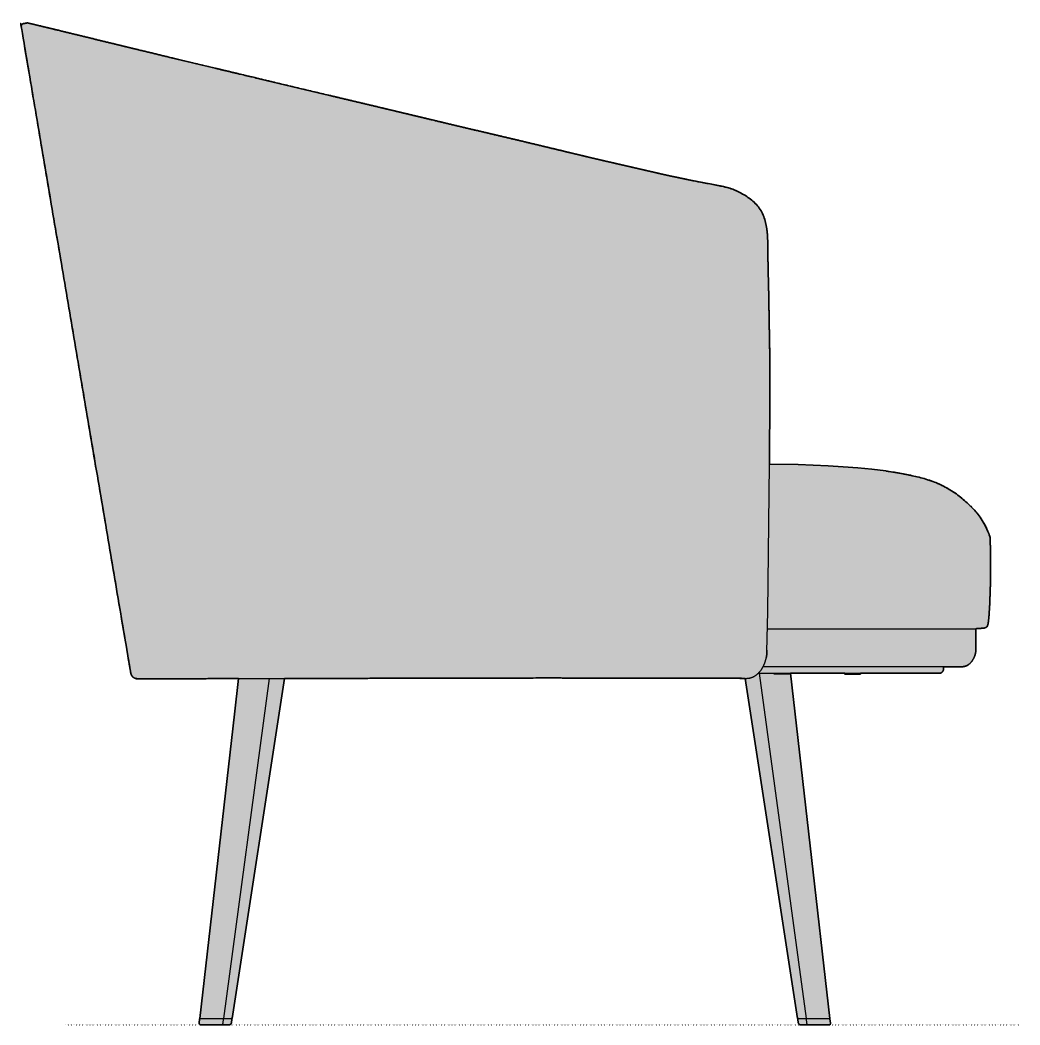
# Model space of a CAD drawing. Header units: millimetres. Extents: x 0 to 1796, y -963 to 724.
# Drawn here: x 1075 to 1796, y 0 to 724 of the extents above; entities that cross this region are included whole.
import ezdxf

# ---------------------------------------------------------------- set-up
doc = ezdxf.new("R2010")
doc.units = ezdxf.units.MM
doc.linetypes.add('Dots', pattern=[1, 0, -1])
doc.layers.add('Blocks', color=7, linetype='Continuous')
doc.layers.add('Blocks$Fill', color=7, linetype='Continuous', true_color=0xffffff)
for name, color, linetype, lineweight, true_color in [('Blocks$Inner', 7, 'Continuous', 25, 0x007f00), ('Blocks$Outline', 7, 'Continuous', 35, 0xff3f3f), ('Groud', 7, 'Dots', 25, 0x243775)]:
    doc.layers.add(name, color=color, linetype=linetype, lineweight=lineweight, true_color=true_color)

# ---------------------------------------------------------------- blocks, each defined once
blk = doc.blocks.new('Dorso Lounge Chair Side')
at = {"layer": 'Blocks$Fill', "extrusion": (0, 0, -1)}
blk.add_hatch(color=256, dxfattribs=at).paths.add_polyline_path([(-632.32, 257.96), (-645.67, 257.97), (-645.95, 257.99), (-646.23, 258.01), (-646.51, 258.04), (-646.79, 258.07), (-647.07, 258.12), (-647.35, 258.17), (-647.49, 258.2), (-647.63, 258.24), (-647.77, 258.27), (-647.91, 258.31), (-648.05, 258.35), (-648.19, 258.4), (-648.33, 258.45), (-648.46, 258.5), (-648.6, 258.55), (-648.74, 258.6), (-648.88, 258.66), (-649.01, 258.73), (-649.15, 258.79), (-649.29, 258.86), (-649.42, 258.93), (-649.56, 259), (-649.69, 259.08), (-649.82, 259.16), (-649.96, 259.24), (-650.09, 259.33), (-650.22, 259.42), (-650.35, 259.51), (-650.61, 259.7), (-650.86, 259.9), (-651.12, 260.11), (-651.36, 260.34), (-651.6, 260.57), (-651.84, 260.81), (-652.07, 261.07), (-652.3, 261.33), (-652.52, 261.6), (-652.74, 261.87), (-652.95, 262.16), (-653.15, 262.45), (-653.34, 262.75), (-653.53, 263.05), (-653.71, 263.35), (-653.89, 263.67), (-654.05, 263.98), (-654.21, 264.3), (-654.36, 264.62), (-654.5, 264.94), (-654.64, 265.26), (-654.76, 265.59), (-654.88, 265.91), (-654.99, 266.24), (-655.09, 266.56), (-655.18, 266.88), (-655.27, 267.2), (-655.34, 267.52), (-655.41, 267.84), (-655.47, 268.15), (-655.53, 268.46), (-655.57, 268.77), (-655.61, 269.07), (-655.65, 269.37), (-655.67, 269.67), (-655.71, 270.26), (-655.73, 270.83), (-655.74, 271.96), (-655.74, 285.39), (-658.8, 285.58), (-659.95, 285.68), (-661.1, 285.8), (-661.38, 285.84), (-661.67, 285.88), (-661.95, 285.93), (-662.24, 285.99), (-662.31, 286.01), (-662.38, 286.03), (-662.45, 286.05), (-662.51, 286.07), (-662.58, 286.09), (-662.65, 286.12), (-662.71, 286.15), (-662.78, 286.18), (-662.84, 286.21), (-662.91, 286.24), (-662.97, 286.27), (-663.03, 286.31), (-663.09, 286.35), (-663.15, 286.39), (-663.21, 286.43), (-663.27, 286.47), (-663.33, 286.52), (-663.39, 286.56), (-663.44, 286.61), (-663.49, 286.66), (-663.55, 286.71), (-663.59, 286.76), (-663.64, 286.82), (-663.69, 286.87), (-663.73, 286.93), (-663.77, 286.99), (-663.81, 287.05), (-663.85, 287.11), (-663.89, 287.17), (-663.92, 287.23), (-663.95, 287.29), (-663.98, 287.36), (-664.04, 287.49), (-664.1, 287.63), (-664.15, 287.76), (-664.2, 287.9), (-664.24, 288.04), (-664.28, 288.18), (-664.32, 288.32), (-664.36, 288.46), (-664.42, 288.74), (-664.48, 289.02), (-664.53, 289.3), (-664.58, 289.59), (-664.74, 290.73), (-664.86, 291.76), (-665.1, 294.39), (-665.59, 301.87), (-666.24, 319.89), (-666.3, 337.21), (-665.99, 348.63), (-665.84, 351.34), (-665.4, 352.74), (-664.92, 354.12), (-664.39, 355.49), (-663.82, 356.84), (-663.2, 358.16), (-662.54, 359.47), (-661.83, 360.76), (-661.08, 362.04), (-660.29, 363.29), (-659.47, 364.52), (-658.63, 365.72), (-657.76, 366.91), (-656.86, 368.07), (-655.93, 369.21), (-654.98, 370.33), (-654, 371.43), (-652.99, 372.5), (-651.96, 373.56), (-650.92, 374.59), (-649.86, 375.61), (-648.78, 376.61), (-647.68, 377.59), (-646.56, 378.54), (-645.42, 379.48), (-644.27, 380.4), (-643.1, 381.3), (-641.91, 382.17), (-640.71, 383.02), (-639.5, 383.84), (-638.26, 384.64), (-637.02, 385.42), (-635.75, 386.17), (-634.47, 386.9), (-633.18, 387.61), (-631.88, 388.28), (-630.56, 388.93), (-629.22, 389.55), (-627.88, 390.14), (-626.52, 390.71), (-625.15, 391.24), (-622.37, 392.25), (-619.57, 393.15), (-616.74, 393.96), (-613.89, 394.66), (-608.15, 395.93), (-602.37, 397.09), (-596.58, 398.12), (-590.75, 399), (-570.54, 401.27), (-559.99, 402.1), (-549.27, 402.74), (-527.79, 403.57), (-506.94, 403.95), (-506.47, 526.5), (-506.38, 530.55), (-506.29, 534.6), (-506.21, 538.65), (-506.12, 542.7), (-506.01, 546.75), (-505.94, 550.8), (-505.91, 554.85), (-505.8, 562.95), (-505.65, 567), (-505.53, 569.02), (-505.36, 571.04), (-505.25, 572.05), (-505.12, 573.05), (-504.98, 574.05), (-504.82, 575.05), (-504.63, 576.05), (-504.43, 577.04), (-504.19, 578.03), (-503.94, 579.01), (-503.66, 579.98), (-503.35, 580.95), (-503.01, 581.9), (-502.65, 582.85), (-502.45, 583.31), (-502.25, 583.78), (-502.04, 584.24), (-501.83, 584.7), (-501.6, 585.15), (-501.37, 585.6), (-501.12, 586.04), (-500.87, 586.48), (-500.61, 586.92), (-500.34, 587.35), (-500.07, 587.77), (-499.78, 588.19), (-499.49, 588.6), (-499.19, 589.01), (-498.88, 589.41), (-498.57, 589.81), (-498.24, 590.2), (-497.91, 590.58), (-497.57, 590.96), (-497.22, 591.33), (-496.87, 591.69), (-496.51, 592.04), (-496.14, 592.39), (-495.77, 592.73), (-495.01, 593.4), (-494.23, 594.05), (-493.43, 594.67), (-492.62, 595.28), (-490.96, 596.44), (-489.26, 597.55), (-488.4, 598.08), (-487.53, 598.6), (-486.65, 599.1), (-485.76, 599.59), (-484.86, 600.05), (-483.95, 600.5), (-483.03, 600.92), (-482.1, 601.32), (-481.16, 601.7), (-480.22, 602.05), (-479.26, 602.38), (-478.29, 602.69), (-477.32, 602.97), (-476.34, 603.24), (-475.36, 603.48), (-470.41, 604.55), (-466.43, 605.32), (-462.45, 606.05), (-454.49, 607.56), (-435.45, 611.52), (-43.01, 704.7), (-43, 704.7), (-43, 704.7), (-43, 704.7), (-43, 704.7), (-43, 704.7), (-43, 704.7), (-43, 704.7), (-43, 704.7), (-43, 704.7), (-35.67, 706.49), (6.02, 716.65), (26.81, 721.64), (26.9, 721.66), (26.99, 721.68), (27.08, 721.7), (27.17, 721.71), (27.22, 721.72), (27.26, 721.72), (27.31, 721.72), (27.35, 721.72), (27.4, 721.72), (27.45, 721.72), (27.49, 721.72), (27.54, 721.72), (27.63, 721.71), (27.72, 721.7), (27.81, 721.69), (27.9, 721.67), (28.26, 721.6), (28.63, 721.54), (28.99, 721.48), (29.35, 721.41), (29.71, 721.35), (30.08, 721.29), (30.17, 721.27), (30.26, 721.25), (30.35, 721.23), (30.44, 721.21), (30.48, 721.2), (30.53, 721.19), (30.57, 721.17), (30.61, 721.16), (30.66, 721.14), (30.7, 721.12), (30.74, 721.1), (30.78, 721.08), (30.82, 721.06), (30.86, 721.04), (30.9, 721.02), (30.94, 721), (30.98, 720.97), (31.02, 720.95), (31.06, 720.92), (31.1, 720.89), (31.13, 720.87), (31.17, 720.84), (31.21, 720.81), (31.24, 720.78), (31.27, 720.75), (31.31, 720.72), (31.34, 720.68), (31.37, 720.65), (31.4, 720.62), (31.43, 720.58), (31.46, 720.55), (31.49, 720.51), (31.52, 720.47), (31.55, 720.44), (31.57, 720.4), (31.6, 720.36), (31.62, 720.32), (31.65, 720.28), (31.67, 720.24), (31.69, 720.2), (31.71, 720.16), (31.73, 720.12), (31.75, 720.08), (31.77, 720.03), (31.78, 719.99), (31.8, 719.95), (31.81, 719.9), (31.83, 719.86), (31.84, 719.82), (31.85, 719.77), (31.86, 719.73), (31.87, 719.68), (31.88, 719.64), (31.89, 719.59), (31.9, 719.54), (31.9, 719.5), (31.9, 719.45), (31.91, 719.41), (31.91, 719.36), (31.91, 719.32), (31.91, 719.27), (31.91, 719.22), (31.91, 719.18), (31.91, 719.13), (31.9, 719.09), (31.9, 719.04), (31.89, 718.99), (31.88, 718.95), (30.31, 709.66), (-47.01, 253.45), (-47.03, 253.35), (-47.05, 253.24), (-47.07, 253.13), (-47.1, 253.03), (-47.13, 252.92), (-47.16, 252.82), (-47.2, 252.71), (-47.23, 252.61), (-47.27, 252.51), (-47.31, 252.4), (-47.35, 252.3), (-47.4, 252.2), (-47.44, 252.11), (-47.49, 252.01), (-47.54, 251.91), (-47.6, 251.82), (-47.65, 251.72), (-47.71, 251.63), (-47.77, 251.54), (-47.83, 251.45), (-47.9, 251.36), (-47.96, 251.27), (-48.03, 251.18), (-48.1, 251.1), (-48.17, 251.01), (-48.24, 250.93), (-48.32, 250.85), (-48.39, 250.77), (-48.47, 250.7), (-48.55, 250.62), (-48.63, 250.55), (-48.71, 250.48), (-48.8, 250.41), (-48.88, 250.34), (-48.97, 250.27), (-49.06, 250.21), (-49.15, 250.15), (-49.24, 250.09), (-49.33, 250.03), (-49.43, 249.97), (-49.52, 249.92), (-49.62, 249.87), (-49.72, 249.82), (-49.82, 249.77), (-49.92, 249.73), (-50.02, 249.68), (-50.12, 249.64), (-50.22, 249.6), (-50.32, 249.57), (-50.43, 249.53), (-50.53, 249.5), (-50.64, 249.47), (-50.74, 249.44), (-50.85, 249.42), (-50.96, 249.4), (-51.07, 249.38), (-51.17, 249.36), (-51.28, 249.34), (-51.39, 249.33), (-51.5, 249.32), (-51.61, 249.31), (-51.72, 249.3), (-51.83, 249.3), (-51.94, 249.3), (-124.5, 249.45), (-96.66, 4.69), (-96.74, 4.69), (-97.08, 4.69), (-97.05, 4.69), (-97.03, 4.68), (-97.01, 4.68), (-96.99, 4.68), (-96.98, 4.67), (-96.96, 4.67), (-96.94, 4.66), (-96.93, 4.66), (-96.91, 4.65), (-96.9, 4.64), (-96.88, 4.63), (-96.87, 4.63), (-96.85, 4.62), (-96.84, 4.61), (-96.82, 4.6), (-96.81, 4.59), (-96.79, 4.58), (-96.78, 4.57), (-96.77, 4.55), (-96.75, 4.54), (-96.74, 4.53), (-96.73, 4.52), (-96.72, 4.5), (-96.71, 4.49), (-96.7, 4.48), (-96.69, 4.46), (-96.68, 4.45), (-96.67, 4.43), (-96.66, 4.42), (-96.66, 4.4), (-96.65, 4.38), (-96.64, 4.37), (-96.64, 4.35), (-96.63, 4.34), (-96.63, 4.32), (-96.62, 4.3), (-96.62, 4.28), (-96.61, 4.27), (-96.61, 4.25), (-96.27, 1.49), (-96.27, 1.44), (-96.27, 1.39), (-96.28, 1.34), (-96.28, 1.28), (-96.29, 1.23), (-96.3, 1.18), (-96.31, 1.13), (-96.32, 1.08), (-96.33, 1.03), (-96.35, 0.99), (-96.36, 0.94), (-96.38, 0.89), (-96.4, 0.84), (-96.43, 0.8), (-96.45, 0.75), (-96.48, 0.71), (-96.5, 0.66), (-96.53, 0.62), (-96.56, 0.58), (-96.59, 0.54), (-96.62, 0.5), (-96.66, 0.46), (-96.69, 0.42), (-96.73, 0.39), (-96.77, 0.35), (-96.81, 0.32), (-96.85, 0.29), (-96.89, 0.26), (-96.93, 0.23), (-96.97, 0.2), (-97.02, 0.17), (-97.06, 0.15), (-97.11, 0.13), (-97.15, 0.11), (-97.2, 0.09), (-97.25, 0.07), (-97.3, 0.05), (-97.35, 0.04), (-97.4, 0.02), (-97.45, 0.01), (-97.59, 0), (-112.24, 0), (-117.76, 0), (-117.83, 0.01), (-117.9, 0.02), (-117.96, 0.03), (-118.03, 0.04), (-118.09, 0.06), (-118.16, 0.08), (-118.22, 0.1), (-118.29, 0.12), (-118.35, 0.15), (-118.41, 0.17), (-118.47, 0.2), (-118.53, 0.23), (-118.59, 0.27), (-118.65, 0.3), (-118.7, 0.34), (-118.76, 0.38), (-118.81, 0.42), (-118.86, 0.46), (-118.91, 0.51), (-118.96, 0.56), (-119.01, 0.6), (-119.05, 0.65), (-119.1, 0.71), (-119.14, 0.76), (-119.18, 0.81), (-119.22, 0.87), (-119.25, 0.92), (-119.29, 0.98), (-119.32, 1.04), (-119.35, 1.1), (-119.38, 1.16), (-119.4, 1.23), (-119.42, 1.29), (-119.45, 1.35), (-119.46, 1.42), (-119.48, 1.48), (-119.87, 4.12), (-119.87, 4.13), (-119.88, 4.15), (-119.88, 4.17), (-119.88, 4.18), (-119.88, 4.2), (-119.88, 4.22), (-119.87, 4.24), (-119.87, 4.25), (-119.87, 4.27), (-119.87, 4.29), (-119.86, 4.3), (-119.86, 4.32), (-119.85, 4.34), (-119.85, 4.35), (-119.84, 4.37), (-119.84, 4.38), (-119.83, 4.4), (-119.82, 4.42), (-119.81, 4.43), (-119.81, 4.45), (-119.8, 4.46), (-119.79, 4.47), (-119.78, 4.49), (-119.77, 4.5), (-119.76, 4.52), (-119.74, 4.53), (-119.73, 4.54), (-119.72, 4.55), (-119.71, 4.56), (-119.69, 4.58), (-119.68, 4.59), (-119.67, 4.6), (-119.65, 4.61), (-119.64, 4.62), (-119.62, 4.62), (-119.61, 4.63), (-119.59, 4.64), (-119.58, 4.65), (-119.56, 4.65), (-119.55, 4.66), (-119.53, 4.67), (-119.51, 4.67), (-119.5, 4.67), (-119.48, 4.68), (-119.46, 4.68), (-119.45, 4.68), (-119.43, 4.69), (-119.41, 4.69), (-119.96, 4.69), (-157.75, 249.52), (-489.41, 249.64), (-527.21, 4.69), (-527.3, 4.69), (-527.85, 4.69), (-527.82, 4.69), (-527.8, 4.68), (-527.78, 4.68), (-527.76, 4.68), (-527.75, 4.67), (-527.73, 4.67), (-527.71, 4.66), (-527.7, 4.66), (-527.68, 4.65), (-527.67, 4.64), (-527.65, 4.63), (-527.63, 4.63), (-527.62, 4.62), (-527.61, 4.61), (-527.59, 4.6), (-527.58, 4.59), (-527.56, 4.58), (-527.55, 4.57), (-527.54, 4.56), (-527.52, 4.54), (-527.51, 4.53), (-527.5, 4.52), (-527.49, 4.51), (-527.48, 4.49), (-527.47, 4.48), (-527.46, 4.46), (-527.45, 4.45), (-527.44, 4.43), (-527.43, 4.42), (-527.42, 4.4), (-527.42, 4.39), (-527.41, 4.37), (-527.41, 4.35), (-527.4, 4.34), (-527.39, 4.32), (-527.39, 4.31), (-527.39, 4.29), (-527.38, 4.27), (-527.38, 4.25), (-527.38, 4.24), (-527.38, 4.22), (-527.38, 4.2), (-527.38, 4.18), (-527.38, 4.17), (-527.38, 4.15), (-527.38, 4.13), (-527.38, 4.12), (-527.77, 1.48), (-527.79, 1.42), (-527.81, 1.35), (-527.83, 1.29), (-527.85, 1.23), (-527.88, 1.16), (-527.91, 1.1), (-527.94, 1.04), (-527.97, 0.98), (-528, 0.92), (-528.04, 0.87), (-528.08, 0.81), (-528.12, 0.76), (-528.16, 0.71), (-528.2, 0.65), (-528.25, 0.6), (-528.29, 0.56), (-528.34, 0.51), (-528.39, 0.46), (-528.44, 0.42), (-528.5, 0.38), (-528.55, 0.34), (-528.61, 0.3), (-528.66, 0.27), (-528.72, 0.23), (-528.78, 0.2), (-528.84, 0.17), (-528.91, 0.15), (-528.97, 0.12), (-529.03, 0.1), (-529.1, 0.08), (-529.16, 0.06), (-529.23, 0.04), (-529.29, 0.03), (-529.36, 0.02), (-529.42, 0.01), (-529.49, 0), (-535.01, 0), (-549.59, 0), (-549.68, 0), (-549.77, 0.01), (-549.81, 0.01), (-549.86, 0.01), (-549.9, 0.02), (-549.94, 0.02), (-549.98, 0.03), (-550.02, 0.04), (-550.06, 0.04), (-550.09, 0.05), (-550.13, 0.06), (-550.17, 0.07), (-550.2, 0.08), (-550.23, 0.09), (-550.27, 0.11), (-550.3, 0.12), (-550.33, 0.13), (-550.36, 0.15), (-550.39, 0.16), (-550.42, 0.18), (-550.45, 0.19), (-550.48, 0.21), (-550.5, 0.23), (-550.53, 0.25), (-550.56, 0.27), (-550.58, 0.29), (-550.6, 0.31), (-550.62, 0.32), (-550.63, 0.33), (-550.64, 0.34), (-550.65, 0.35), (-550.66, 0.36), (-550.67, 0.37), (-550.68, 0.38), (-550.69, 0.4), (-550.7, 0.41), (-550.71, 0.42), (-550.72, 0.43), (-550.73, 0.45), (-550.74, 0.47), (-550.76, 0.5), (-550.78, 0.52), (-550.79, 0.55), (-550.81, 0.58), (-550.82, 0.61), (-550.83, 0.64), (-550.85, 0.67), (-550.86, 0.7), (-550.87, 0.74), (-550.88, 0.77), (-550.89, 0.8), (-550.89, 0.84), (-550.9, 0.87), (-550.91, 0.91), (-550.91, 0.95), (-550.92, 0.98), (-550.92, 1.02), (-550.92, 1.06), (-550.92, 1.1), (-550.93, 1.14), (-550.93, 1.18), (-550.93, 1.22), (-550.92, 1.27), (-550.92, 1.31), (-550.92, 1.4), (-550.91, 1.49), (-550.56, 4.25), (-550.56, 4.27), (-550.55, 4.29), (-550.54, 4.31), (-550.54, 4.33), (-550.53, 4.35), (-550.52, 4.37), (-550.51, 4.39), (-550.5, 4.4), (-550.49, 4.42), (-550.47, 4.44), (-550.46, 4.46), (-550.45, 4.47), (-550.44, 4.49), (-550.42, 4.5), (-550.41, 4.52), (-550.39, 4.53), (-550.38, 4.55), (-550.36, 4.56), (-550.34, 4.58), (-550.33, 4.59), (-550.31, 4.6), (-550.29, 4.61), (-550.27, 4.62), (-550.25, 4.63), (-550.24, 4.64), (-550.22, 4.65), (-550.2, 4.66), (-550.18, 4.67), (-550.16, 4.67), (-550.14, 4.68), (-550.12, 4.68), (-550.1, 4.69), (-550.52, 4.69), (-522.23, 253.31), (-561.2, 253.31), (-561.2, 252.66), (-570.72, 252.66), (-572.5, 252.66), (-572.5, 253.31), (-629.43, 253.31), (-629.53, 253.32), (-629.63, 253.32), (-629.73, 253.34), (-629.83, 253.35), (-629.93, 253.37), (-630.03, 253.39), (-630.13, 253.42), (-630.23, 253.45), (-630.33, 253.48), (-630.42, 253.52), (-630.52, 253.56), (-630.61, 253.6), (-630.7, 253.65), (-630.79, 253.69), (-630.88, 253.75), (-630.97, 253.8), (-631.05, 253.86), (-631.14, 253.92), (-631.22, 253.98), (-631.3, 254.05), (-631.37, 254.12), (-631.44, 254.19), (-631.52, 254.26), (-631.58, 254.34), (-631.65, 254.42), (-631.71, 254.5), (-631.77, 254.58), (-631.83, 254.66), (-631.89, 254.75), (-631.94, 254.84), (-631.99, 254.93), (-632.03, 255.02), (-632.08, 255.11), (-632.11, 255.21), (-632.15, 255.3), (-632.18, 255.4), (-632.21, 255.5), (-632.24, 255.6), (-632.26, 255.7), (-632.28, 255.8), (-632.3, 255.9), (-632.31, 256), (-632.32, 256.1), (-632.32, 256.21), (-632.32, 256.31)], flags=0)
at = {"layer": 'Blocks$Inner'}
for p, q in [((505.11, 285.39), (655.74, 285.39)), ((113.95, 4.69), (146.99, 249.49)), ((119.96, 4.69), (157.75, 249.52)), ((124.5, 249.45), (121.62, 223.91))]:
    blk.add_line(p, q, dxfattribs=at)
for points in [[(505.22, 269.08), (505.87, 297.53), (506.94, 403.95), (527.79, 403.57), (549.27, 402.74), (559.99, 402.1), (570.54, 401.27), (580.83, 400.25), (590.75, 399)], [(665.84, 351.34), (665.99, 348.63), (666.3, 337.21), (666.24, 319.89), (665.59, 301.87), (665.1, 294.39), (664.86, 291.76), (664.74, 290.73)], [(658.8, 285.58), (655.74, 285.39), (655.74, 271.96), (655.73, 270.83), (655.71, 270.26), (655.67, 269.67), (655.65, 269.37), (655.61, 269.07), (655.57, 268.77), (655.53, 268.46), (655.47, 268.15), (655.41, 267.84), (655.34, 267.52), (655.27, 267.2), (655.18, 266.88), (655.09, 266.56), (654.99, 266.24), (654.88, 265.91), (654.76, 265.59), (654.64, 265.26), (654.5, 264.94), (654.36, 264.62), (654.21, 264.3), (654.05, 263.98), (653.89, 263.67), (653.71, 263.35), (653.53, 263.05), (653.34, 262.75), (653.15, 262.45), (652.95, 262.16), (652.74, 261.87), (652.52, 261.6), (652.3, 261.33), (652.07, 261.07), (651.84, 260.81), (651.6, 260.57), (651.36, 260.34), (651.12, 260.11), (650.86, 259.9), (650.61, 259.7), (650.35, 259.51), (650.22, 259.42), (650.09, 259.33), (649.96, 259.24), (649.82, 259.16), (649.69, 259.08), (649.56, 259), (649.42, 258.93), (649.29, 258.86), (649.15, 258.79), (649.01, 258.73), (648.88, 258.66), (648.74, 258.6), (648.6, 258.55), (648.46, 258.5), (648.33, 258.45), (648.19, 258.4), (648.05, 258.35), (647.91, 258.31), (647.77, 258.27), (647.63, 258.24), (647.49, 258.2), (647.35, 258.17), (647.07, 258.12), (646.79, 258.07), (646.51, 258.04), (646.23, 258.01), (645.95, 257.99), (645.67, 257.97), (645.11, 257.96), (644.55, 257.96), (632.32, 257.96)], [(505.22, 269.15), (505.19, 268.32), (505.14, 267.5), (505.06, 266.68), (504.95, 265.86), (504.82, 265.05), (504.66, 264.24)], [(498.95, 253.31), (629.32, 253.31), (629.43, 253.31), (629.53, 253.32), (629.63, 253.32), (629.73, 253.34), (629.83, 253.35), (629.93, 253.37), (630.03, 253.39), (630.13, 253.42), (630.23, 253.45), (630.33, 253.48), (630.42, 253.52), (630.52, 253.56), (630.61, 253.6), (630.7, 253.65), (630.79, 253.69), (630.88, 253.75), (630.97, 253.8), (631.05, 253.86), (631.14, 253.92), (631.22, 253.98), (631.3, 254.05), (631.37, 254.12), (631.44, 254.19), (631.52, 254.26), (631.58, 254.34), (631.65, 254.42), (631.71, 254.5), (631.77, 254.58), (631.83, 254.66), (631.89, 254.75), (631.94, 254.84), (631.99, 254.93), (632.03, 255.02), (632.08, 255.11), (632.11, 255.21), (632.15, 255.3), (632.18, 255.4), (632.21, 255.5), (632.24, 255.6), (632.26, 255.7), (632.28, 255.8), (632.3, 255.9), (632.31, 256), (632.32, 256.1), (632.32, 256.21), (632.32, 256.31), (632.32, 257.96), (502.41, 257.96)], [(489.41, 249.64), (489.41, 249.64), (527.21, 4.69)], [(499.65, 253.31), (533.32, 4.69), (544.69, 4.69), (550.52, 4.69), (522.23, 253.31)], [(521.66, 253.31), (521.66, 252.66), (519.88, 252.66), (510.36, 252.66), (510.36, 253.31)], [(572.5, 253.31), (572.5, 252.66), (570.72, 252.66), (561.2, 252.66), (561.2, 253.31)], [(121.62, 223.91), (96.66, 4.69), (96.74, 4.69), (102.57, 4.69), (113.95, 4.69), (119.96, 4.69)], [(97.08, 4.69), (97.06, 4.69), (97.05, 4.69), (97.03, 4.68), (97.01, 4.68), (96.99, 4.68), (96.98, 4.67), (96.96, 4.67), (96.94, 4.66), (96.93, 4.66), (96.91, 4.65), (96.9, 4.64), (96.88, 4.63), (96.87, 4.63), (96.85, 4.62), (96.84, 4.61), (96.82, 4.6), (96.81, 4.59), (96.79, 4.58), (96.78, 4.57), (96.77, 4.55), (96.75, 4.54), (96.74, 4.53), (96.73, 4.52), (96.72, 4.5), (96.71, 4.49), (96.7, 4.48), (96.69, 4.46), (96.68, 4.45), (96.67, 4.43), (96.66, 4.42), (96.66, 4.4), (96.65, 4.38), (96.64, 4.37), (96.64, 4.35), (96.63, 4.34), (96.63, 4.32), (96.62, 4.3), (96.62, 4.28), (96.61, 4.27), (96.61, 4.25), (96.27, 1.49), (96.27, 1.44), (96.27, 1.39), (96.28, 1.34), (96.28, 1.28), (96.29, 1.23), (96.3, 1.18), (96.31, 1.13), (96.32, 1.08), (96.33, 1.03), (96.35, 0.99), (96.36, 0.94), (96.38, 0.89), (96.4, 0.84), (96.43, 0.8), (96.45, 0.75), (96.48, 0.71), (96.5, 0.66), (96.53, 0.62), (96.56, 0.58), (96.59, 0.54), (96.62, 0.5), (96.66, 0.46), (96.69, 0.42), (96.73, 0.39), (96.77, 0.35), (96.81, 0.32), (96.85, 0.29), (96.89, 0.26), (96.93, 0.23), (96.97, 0.2), (97.02, 0.17), (97.06, 0.15), (97.11, 0.13), (97.15, 0.11), (97.2, 0.09), (97.25, 0.07), (97.3, 0.05), (97.35, 0.04), (97.4, 0.02), (97.45, 0.01), (97.59, 0), (97.66, 0), (103.06, 0), (112.24, 0), (112.3, 0.01), (112.35, 0.03), (112.41, 0.05), (112.46, 0.07), (112.52, 0.09), (112.57, 0.11), (112.62, 0.13), (112.67, 0.16), (112.72, 0.19), (112.77, 0.22), (112.82, 0.25), (112.86, 0.28), (112.91, 0.32), (112.95, 0.36), (113, 0.39), (113.04, 0.43), (113.08, 0.47), (113.12, 0.52), (113.15, 0.56), (113.19, 0.6), (113.22, 0.65), (113.26, 0.7), (113.29, 0.74), (113.32, 0.79), (113.34, 0.84), (113.37, 0.9), (113.39, 0.95), (113.42, 1), (113.44, 1.05), (113.45, 1.11), (113.47, 1.16), (113.49, 1.22), (113.5, 1.27), (113.51, 1.33), (113.52, 1.39), (113.52, 1.44), (113.53, 1.5), (113.87, 4.18), (113.87, 4.19), (113.87, 4.2), (113.88, 4.22), (113.88, 4.23), (113.88, 4.25), (113.88, 4.27), (113.87, 4.28), (113.87, 4.3), (113.87, 4.31), (113.87, 4.33), (113.86, 4.34), (113.86, 4.36), (113.86, 4.37), (113.85, 4.39), (113.85, 4.4), (113.84, 4.42), (113.83, 4.43), (113.83, 4.45), (113.82, 4.46), (113.81, 4.48), (113.8, 4.49), (113.79, 4.5), (113.79, 4.51), (113.78, 4.53), (113.77, 4.54), (113.76, 4.55), (113.74, 4.56), (113.73, 4.57), (113.72, 4.58), (113.71, 4.59), (113.7, 4.6), (113.68, 4.61), (113.67, 4.62), (113.66, 4.63), (113.64, 4.64), (113.63, 4.65), (113.62, 4.65), (113.6, 4.66), (113.59, 4.67), (113.57, 4.67), (113.56, 4.68), (113.54, 4.68), (113.53, 4.69), (113.51, 4.69)], [(112.24, 0), (117.76, 0), (117.83, 0.01), (117.9, 0.02), (117.96, 0.03), (118.03, 0.04), (118.09, 0.06), (118.16, 0.08), (118.22, 0.1), (118.29, 0.12), (118.35, 0.15), (118.41, 0.17), (118.47, 0.2), (118.53, 0.23), (118.59, 0.27), (118.65, 0.3), (118.7, 0.34), (118.76, 0.38), (118.81, 0.42), (118.86, 0.46), (118.91, 0.51), (118.96, 0.56), (119.01, 0.6), (119.05, 0.65), (119.1, 0.71), (119.14, 0.76), (119.18, 0.81), (119.22, 0.87), (119.25, 0.92), (119.29, 0.98), (119.32, 1.04), (119.35, 1.1), (119.38, 1.16), (119.4, 1.23), (119.42, 1.29), (119.45, 1.35), (119.46, 1.42), (119.48, 1.48), (119.87, 4.12), (119.87, 4.13), (119.88, 4.15), (119.88, 4.17), (119.88, 4.18), (119.88, 4.2), (119.88, 4.22), (119.87, 4.24), (119.87, 4.25), (119.87, 4.27), (119.87, 4.29), (119.86, 4.3), (119.86, 4.32), (119.85, 4.34), (119.85, 4.35), (119.84, 4.37), (119.84, 4.38), (119.83, 4.4), (119.82, 4.42), (119.81, 4.43), (119.81, 4.45), (119.8, 4.46), (119.79, 4.47), (119.78, 4.49), (119.77, 4.5), (119.76, 4.52), (119.74, 4.53), (119.73, 4.54), (119.72, 4.55), (119.71, 4.56), (119.69, 4.58), (119.68, 4.59), (119.67, 4.6), (119.65, 4.61), (119.64, 4.62), (119.62, 4.62), (119.61, 4.63), (119.59, 4.64), (119.58, 4.65), (119.56, 4.65), (119.55, 4.66), (119.53, 4.67), (119.51, 4.67), (119.5, 4.67), (119.48, 4.68), (119.46, 4.68), (119.45, 4.68), (119.43, 4.69), (119.41, 4.69)], [(527.21, 4.69), (527.3, 4.69), (533.32, 4.69)], [(527.85, 4.69), (527.83, 4.69), (527.82, 4.69), (527.8, 4.68), (527.78, 4.68), (527.76, 4.68), (527.75, 4.67), (527.73, 4.67), (527.71, 4.66), (527.7, 4.66), (527.68, 4.65), (527.67, 4.64), (527.65, 4.63), (527.63, 4.63), (527.62, 4.62), (527.61, 4.61), (527.59, 4.6), (527.58, 4.59), (527.56, 4.58), (527.55, 4.57), (527.54, 4.56), (527.52, 4.54), (527.51, 4.53), (527.5, 4.52), (527.49, 4.51), (527.48, 4.49), (527.47, 4.48), (527.46, 4.46), (527.45, 4.45), (527.44, 4.43), (527.43, 4.42), (527.42, 4.4), (527.42, 4.39), (527.41, 4.37), (527.41, 4.35), (527.4, 4.34), (527.39, 4.32), (527.39, 4.31), (527.39, 4.29), (527.38, 4.27), (527.38, 4.25), (527.38, 4.24), (527.38, 4.22), (527.38, 4.2), (527.38, 4.18), (527.38, 4.17), (527.38, 4.15), (527.38, 4.13), (527.38, 4.12), (527.77, 1.48), (527.79, 1.42), (527.81, 1.35), (527.83, 1.29), (527.85, 1.23), (527.88, 1.16), (527.91, 1.1), (527.94, 1.04), (527.97, 0.98), (528, 0.92), (528.04, 0.87), (528.08, 0.81), (528.12, 0.76), (528.16, 0.71), (528.2, 0.65), (528.25, 0.6), (528.29, 0.56), (528.34, 0.51), (528.39, 0.46), (528.44, 0.42), (528.5, 0.38), (528.55, 0.34), (528.61, 0.3), (528.66, 0.27), (528.72, 0.23), (528.78, 0.2), (528.84, 0.17), (528.91, 0.15), (528.97, 0.12), (529.03, 0.1), (529.1, 0.08), (529.16, 0.06), (529.23, 0.04), (529.29, 0.03), (529.36, 0.02), (529.42, 0.01), (529.49, 0), (535.01, 0)], [(533.73, 4.69), (533.71, 4.68), (533.7, 4.68), (533.68, 4.67), (533.67, 4.67), (533.66, 4.66), (533.64, 4.66), (533.63, 4.65), (533.61, 4.64), (533.6, 4.63), (533.59, 4.63), (533.57, 4.62), (533.56, 4.61), (533.55, 4.6), (533.54, 4.59), (533.52, 4.58), (533.51, 4.56), (533.5, 4.55), (533.49, 4.54), (533.48, 4.53), (533.47, 4.52), (533.46, 4.5), (533.45, 4.49), (533.44, 4.48), (533.44, 4.46), (533.43, 4.45), (533.42, 4.44), (533.41, 4.42), (533.41, 4.41), (533.4, 4.39), (533.4, 4.38), (533.39, 4.36), (533.39, 4.35), (533.39, 4.33), (533.38, 4.31), (533.38, 4.3), (533.38, 4.28), (533.38, 4.27), (533.38, 4.25), (533.38, 4.24), (533.38, 4.22), (533.38, 4.2), (533.38, 4.19), (533.38, 4.18), (533.72, 1.5), (533.73, 1.44), (533.74, 1.39), (533.74, 1.33), (533.76, 1.27), (533.77, 1.22), (533.78, 1.16), (533.8, 1.11), (533.82, 1.05), (533.84, 1), (533.86, 0.95), (533.88, 0.9), (533.91, 0.84), (533.94, 0.79), (533.97, 0.74), (534, 0.7), (534.03, 0.65), (534.06, 0.6), (534.1, 0.56), (534.14, 0.52), (534.18, 0.47), (534.22, 0.43), (534.26, 0.39), (534.3, 0.36), (534.35, 0.32), (534.39, 0.28), (534.44, 0.25), (534.49, 0.22), (534.53, 0.19), (534.58, 0.16), (534.63, 0.13), (534.69, 0.11), (534.74, 0.09), (534.79, 0.07), (534.85, 0.05), (534.9, 0.03), (534.96, 0.01), (535.01, 0), (544.19, 0), (549.59, 0)], [(550.91, 1.49), (550.56, 4.25), (550.56, 4.27), (550.55, 4.29), (550.54, 4.31), (550.54, 4.33), (550.53, 4.35), (550.52, 4.37), (550.51, 4.39), (550.5, 4.4), (550.49, 4.42), (550.47, 4.44), (550.46, 4.46), (550.45, 4.47), (550.44, 4.49), (550.42, 4.5), (550.41, 4.52), (550.39, 4.53), (550.38, 4.55), (550.36, 4.56), (550.34, 4.58), (550.33, 4.59), (550.31, 4.6), (550.29, 4.61), (550.27, 4.62), (550.25, 4.63), (550.24, 4.64), (550.22, 4.65), (550.2, 4.66), (550.18, 4.67), (550.16, 4.67), (550.14, 4.68), (550.12, 4.68), (550.1, 4.69)]]:
    blk.add_lwpolyline(points, dxfattribs=at)
for points, degree in [([(-26.81, 721.64), (-26.99, 721.69), (-27.35, 721.73), (-27.72, 721.7), (-28.08, 721.64), (-28.45, 721.57), (-28.81, 721.51), (-29.17, 721.44), (-29.53, 721.38), (-29.9, 721.32), (-30.26, 721.26), (-30.62, 721.16), (-30.95, 721), (-31.25, 720.78), (-31.5, 720.52), (-31.7, 720.2), (-31.84, 719.86), (-31.91, 719.5), (-31.91, 719.13), (-31.88, 718.95)], 2), ([(-31.88, 718.95), (-30.31, 709.66)], 1), ([(-16.81, 719.25), (-26.81, 721.64)], 1), ([(-6.02, 716.65), (-16.81, 719.25)], 1), ([(35.67, 706.49), (-6.02, 716.65)], 1), ([(-30.31, 709.66), (45.36, 263.06)], 1), ([(46.05, 703.96), (35.67, 706.49)], 1), ([(43.01, 704.7), (43, 704.7)], 1), ([(43, 704.7), (43, 704.7)], 1), ([(43, 704.7), (43, 704.7)], 1), ([(43, 704.7), (43.01, 704.7)], 1), ([(43.04, 704.7), (43.01, 704.7)], 1), ([(43.01, 704.7), (43.04, 704.69)], 1), ([(43.32, 704.63), (43.04, 704.7)], 1), ([(43.04, 704.69), (43.82, 704.5)], 1), ([(54.58, 701.9), (43.32, 704.63)], 1), ([(43.82, 704.5), (47.69, 703.56)], 1), ([(49.96, 703.01), (46.05, 703.96)], 1), ([(47.69, 703.56), (47.86, 703.52)], 1), ([(47.86, 703.52), (48.27, 703.42)], 1), ([(48.27, 703.42), (48.44, 703.38)], 1), ([(48.44, 703.38), (49.78, 703.05)], 1), ([(49.78, 703.05), (50.06, 702.98)], 1), ([(50.06, 702.98), (49.96, 703.01)], 1), ([(50.06, 702.98), (50.07, 702.98)], 1), ([(50.07, 702.98), (50.06, 702.98)], 1), ([(50.07, 702.98), (50.07, 702.98)], 1), ([(50.07, 702.98), (50.07, 702.98)], 1), ([(84.42, 694.68), (54.58, 701.9)], 1), ([(126.68, 684.62), (84.42, 694.68)], 1), ([(149.16, 679.29), (126.68, 684.62)], 1), ([(232.79, 659.37), (149.16, 679.29)], 1), ([(282.99, 647.39), (232.79, 659.37)], 1), ([(293.56, 644.87), (282.99, 647.39)], 1), ([(308.61, 641.36), (293.56, 644.87)], 1), ([(309.59, 641.12), (308.61, 641.36)], 1), ([(326.2, 637.19), (309.59, 641.12)], 1), ([(381.53, 623.91), (326.2, 637.19)], 1), ([(432.06, 612.27), (381.53, 623.91)], 1), ([(435.45, 611.52), (432.06, 612.27)], 1), ([(454.49, 607.56), (435.45, 611.52)], 1), ([(506.47, 526.5), (506.43, 528.52), (506.34, 532.57), (506.25, 536.62), (506.16, 540.67), (506.07, 544.72), (505.95, 548.77), (505.92, 552.82), (505.89, 556.88), (505.85, 560.93), (505.74, 564.98), (505.56, 569.02), (505.16, 573.06), (504.47, 577.05), (503.4, 580.96), (501.89, 584.73), (499.85, 588.24), (497.28, 591.38), (494.26, 594.09), (490.98, 596.47), (487.55, 598.63), (483.98, 600.54), (480.23, 602.1), (476.35, 603.28), (472.39, 604.14), (468.43, 604.96), (464.44, 605.69), (460.46, 606.42), (456.47, 607.17), (454.49, 607.56)], 2), ([(507.27, 480.3), (506.47, 526.5)], 1), ([(507.21, 457.23), (507.27, 479.58)], 1), ([(507.27, 479.58), (507.27, 480.3)], 1), ([(507.25, 449.97), (507.21, 457.23)], 1), ([(507.21, 436.38), (507.25, 449.97)], 1), ([(506.94, 403.95), (507.21, 436.38)], 1), ([(590.75, 399), (596.59, 398.19), (608.16, 395.99), (619.62, 393.34), (630.67, 389.15), (640.84, 383.2), (650.01, 375.76), (657.98, 367.09), (664.17, 356.98), (665.84, 351.34)], 2), ([(664.74, 290.73), (664.67, 290.16), (664.49, 289.02), (664.22, 287.89), (663.74, 286.83), (662.8, 286.12), (661.67, 285.87), (660.52, 285.73), (659.37, 285.63), (658.8, 285.58)], 2), ([(490.76, 249.64), (492.48, 249.7), (495.73, 250.82), (498.52, 252.82), (500.85, 255.33), (502.63, 258.25), (503.94, 261.41), (504.81, 264.72), (505.24, 268.11), (505.23, 269.82)], 2), ([(45.36, 263.06), (47.01, 253.45)], 1), ([(47.01, 253.45), (47.08, 253.02), (47.38, 252.2), (47.82, 251.43), (48.38, 250.76), (49.05, 250.19), (49.81, 249.75), (50.63, 249.45), (51.5, 249.3), (51.94, 249.3)], 2), ([(51.94, 249.3), (346.46, 249.9)], 1), ([(346.46, 249.9), (490.21, 249.63)], 1), ([(490.21, 249.63), (490.42, 249.63)], 1), ([(490.42, 249.63), (490.8, 249.64)], 1), ([(490.8, 249.64), (491.18, 249.66)], 1), ([(491.18, 249.66), (491.56, 249.69)], 1), ([(491.56, 249.69), (491.94, 249.73)], 1), ([(491.94, 249.73), (492.31, 249.79)], 1), ([(492.31, 249.79), (492.69, 249.86)], 1), ([(492.69, 249.86), (493.06, 249.94)], 1), ([(493.06, 249.94), (493.43, 250.04)], 1), ([(493.43, 250.04), (493.8, 250.15)], 1), ([(493.8, 250.15), (494.16, 250.27)], 1), ([(494.16, 250.27), (494.51, 250.4)], 1), ([(494.51, 250.4), (494.87, 250.55)], 1), ([(494.87, 250.55), (495.21, 250.7)], 1), ([(495.21, 250.7), (495.56, 250.87)], 1), ([(549.59, 0), (551.09, 0), (550.91, 1.49)], 2)]:
    blk.add_open_spline(points, degree=degree, dxfattribs=at)
at = {"layer": 'Blocks$Outline'}
for points in [[(590.75, 399), (580.83, 400.25), (570.54, 401.27), (559.99, 402.1), (549.27, 402.74), (527.79, 403.57), (506.94, 403.95)], [(572.5, 253.31), (629.32, 253.31), (629.43, 253.31), (629.53, 253.32), (629.63, 253.32), (629.73, 253.34), (629.83, 253.35), (629.93, 253.37), (630.03, 253.39), (630.13, 253.42), (630.23, 253.45), (630.33, 253.48), (630.42, 253.52), (630.52, 253.56), (630.61, 253.6), (630.7, 253.65), (630.79, 253.69), (630.88, 253.75), (630.97, 253.8), (631.05, 253.86), (631.14, 253.92), (631.22, 253.98), (631.3, 254.05), (631.37, 254.12), (631.44, 254.19), (631.52, 254.26), (631.58, 254.34), (631.65, 254.42), (631.71, 254.5), (631.77, 254.58), (631.83, 254.66), (631.89, 254.75), (631.94, 254.84), (631.99, 254.93), (632.03, 255.02), (632.08, 255.11), (632.11, 255.21), (632.15, 255.3), (632.18, 255.4), (632.21, 255.5), (632.24, 255.6), (632.26, 255.7), (632.28, 255.8), (632.3, 255.9), (632.31, 256), (632.32, 256.1), (632.32, 256.21), (632.32, 256.31), (632.32, 257.96)], [(124.5, 249.45), (121.62, 223.91), (96.66, 4.69), (96.74, 4.69), (97.08, 4.69)], [(119.41, 4.69), (119.96, 4.69), (157.75, 249.52)], [(489.41, 249.64), (489.41, 249.64), (527.21, 4.69), (527.3, 4.69), (527.85, 4.69)], [(550.1, 4.69), (550.52, 4.69), (522.23, 253.31)], [(522.23, 253.31), (561.2, 253.31)], [(561.2, 253.31), (561.2, 252.66), (570.72, 252.66), (572.5, 252.66), (572.5, 253.31)], [(97.08, 4.69), (97.06, 4.69), (97.05, 4.69), (97.03, 4.68), (97.01, 4.68), (96.99, 4.68), (96.98, 4.67), (96.96, 4.67), (96.94, 4.66), (96.93, 4.66), (96.91, 4.65), (96.9, 4.64), (96.88, 4.63), (96.87, 4.63), (96.85, 4.62), (96.84, 4.61), (96.82, 4.6), (96.81, 4.59), (96.79, 4.58), (96.78, 4.57), (96.77, 4.55), (96.75, 4.54), (96.74, 4.53), (96.73, 4.52), (96.72, 4.5), (96.71, 4.49), (96.7, 4.48), (96.69, 4.46), (96.68, 4.45), (96.67, 4.43), (96.66, 4.42), (96.66, 4.4), (96.65, 4.38), (96.64, 4.37), (96.64, 4.35), (96.63, 4.34), (96.63, 4.32), (96.62, 4.3), (96.62, 4.28), (96.61, 4.27), (96.61, 4.25), (96.27, 1.49), (96.27, 1.44), (96.27, 1.39), (96.28, 1.34), (96.28, 1.28), (96.29, 1.23), (96.3, 1.18), (96.31, 1.13), (96.32, 1.08), (96.33, 1.03), (96.35, 0.99), (96.36, 0.94), (96.38, 0.89), (96.4, 0.84), (96.43, 0.8), (96.45, 0.75), (96.48, 0.71), (96.5, 0.66), (96.53, 0.62), (96.56, 0.58), (96.59, 0.54), (96.62, 0.5), (96.66, 0.46), (96.69, 0.42), (96.73, 0.39), (96.77, 0.35), (96.81, 0.32), (96.85, 0.29), (96.89, 0.26), (96.93, 0.23), (96.97, 0.2), (97.02, 0.17), (97.06, 0.15), (97.11, 0.13), (97.15, 0.11), (97.2, 0.09), (97.25, 0.07), (97.3, 0.05), (97.35, 0.04), (97.4, 0.02), (97.45, 0.01), (97.59, 0)], [(97.59, 0), (97.66, 0), (103.06, 0), (112.24, 0)], [(112.24, 0), (117.76, 0), (117.83, 0.01), (117.9, 0.02), (117.96, 0.03), (118.03, 0.04), (118.09, 0.06), (118.16, 0.08), (118.22, 0.1), (118.29, 0.12), (118.35, 0.15), (118.41, 0.17), (118.47, 0.2), (118.53, 0.23), (118.59, 0.27), (118.65, 0.3), (118.7, 0.34), (118.76, 0.38), (118.81, 0.42), (118.86, 0.46), (118.91, 0.51), (118.96, 0.56), (119.01, 0.6), (119.05, 0.65), (119.1, 0.71), (119.14, 0.76), (119.18, 0.81), (119.22, 0.87), (119.25, 0.92), (119.29, 0.98), (119.32, 1.04), (119.35, 1.1), (119.38, 1.16), (119.4, 1.23), (119.42, 1.29), (119.45, 1.35), (119.46, 1.42), (119.48, 1.48), (119.87, 4.12), (119.87, 4.13), (119.88, 4.15), (119.88, 4.17), (119.88, 4.18), (119.88, 4.2), (119.88, 4.22), (119.87, 4.24), (119.87, 4.25), (119.87, 4.27), (119.87, 4.29), (119.86, 4.3), (119.86, 4.32), (119.85, 4.34), (119.85, 4.35), (119.84, 4.37), (119.84, 4.38), (119.83, 4.4), (119.82, 4.42), (119.81, 4.43), (119.81, 4.45), (119.8, 4.46), (119.79, 4.47), (119.78, 4.49), (119.77, 4.5), (119.76, 4.52), (119.74, 4.53), (119.73, 4.54), (119.72, 4.55), (119.71, 4.56), (119.69, 4.58), (119.68, 4.59), (119.67, 4.6), (119.65, 4.61), (119.64, 4.62), (119.62, 4.62), (119.61, 4.63), (119.59, 4.64), (119.58, 4.65), (119.56, 4.65), (119.55, 4.66), (119.53, 4.67), (119.51, 4.67), (119.5, 4.67), (119.48, 4.68), (119.46, 4.68), (119.45, 4.68), (119.43, 4.69), (119.41, 4.69)], [(527.85, 4.69), (527.83, 4.69), (527.82, 4.69), (527.8, 4.68), (527.78, 4.68), (527.76, 4.68), (527.75, 4.67), (527.73, 4.67), (527.71, 4.66), (527.7, 4.66), (527.68, 4.65), (527.67, 4.64), (527.65, 4.63), (527.63, 4.63), (527.62, 4.62), (527.61, 4.61), (527.59, 4.6), (527.58, 4.59), (527.56, 4.58), (527.55, 4.57), (527.54, 4.56), (527.52, 4.54), (527.51, 4.53), (527.5, 4.52), (527.49, 4.51), (527.48, 4.49), (527.47, 4.48), (527.46, 4.46), (527.45, 4.45), (527.44, 4.43), (527.43, 4.42), (527.42, 4.4), (527.42, 4.39), (527.41, 4.37), (527.41, 4.35), (527.4, 4.34), (527.39, 4.32), (527.39, 4.31), (527.39, 4.29), (527.38, 4.27), (527.38, 4.25), (527.38, 4.24), (527.38, 4.22), (527.38, 4.2), (527.38, 4.18), (527.38, 4.17), (527.38, 4.15), (527.38, 4.13), (527.38, 4.12), (527.77, 1.48), (527.79, 1.42), (527.81, 1.35), (527.83, 1.29), (527.85, 1.23), (527.88, 1.16), (527.91, 1.1), (527.94, 1.04), (527.97, 0.98), (528, 0.92), (528.04, 0.87), (528.08, 0.81), (528.12, 0.76), (528.16, 0.71), (528.2, 0.65), (528.25, 0.6), (528.29, 0.56), (528.34, 0.51), (528.39, 0.46), (528.44, 0.42), (528.5, 0.38), (528.55, 0.34), (528.61, 0.3), (528.66, 0.27), (528.72, 0.23), (528.78, 0.2), (528.84, 0.17), (528.91, 0.15), (528.97, 0.12), (529.03, 0.1), (529.1, 0.08), (529.16, 0.06), (529.23, 0.04), (529.29, 0.03), (529.36, 0.02), (529.42, 0.01), (529.49, 0), (535.01, 0)], [(550.91, 1.49), (550.56, 4.25), (550.56, 4.27), (550.55, 4.29), (550.54, 4.31), (550.54, 4.33), (550.53, 4.35), (550.52, 4.37), (550.51, 4.39), (550.5, 4.4), (550.49, 4.42), (550.47, 4.44), (550.46, 4.46), (550.45, 4.47), (550.44, 4.49), (550.42, 4.5), (550.41, 4.52), (550.39, 4.53), (550.38, 4.55), (550.36, 4.56), (550.34, 4.58), (550.33, 4.59), (550.31, 4.6), (550.29, 4.61), (550.27, 4.62), (550.25, 4.63), (550.24, 4.64), (550.22, 4.65), (550.2, 4.66), (550.18, 4.67), (550.16, 4.67), (550.14, 4.68), (550.12, 4.68), (550.1, 4.69)]]:
    blk.add_lwpolyline(points, dxfattribs=at)
for points, knots in [([(43, 704.7), (39.34, 705.6), (35.67, 706.49), (14.82, 711.57), (-6.02, 716.65), (-11.42, 717.95), (-16.81, 719.25), (-21.81, 720.45), (-26.81, 721.64), (-26.99, 721.69), (-27.35, 721.73), (-27.72, 721.7), (-28.08, 721.64), (-28.45, 721.57), (-28.81, 721.51), (-29.17, 721.44), (-29.53, 721.38), (-29.9, 721.32), (-30.26, 721.26), (-30.62, 721.16), (-30.95, 721), (-31.25, 720.78), (-31.5, 720.52), (-31.7, 720.2), (-31.84, 719.86), (-31.91, 719.5), (-31.91, 719.13), (-31.88, 718.95), (-31.1, 714.31), (-30.31, 709.66), (7.52, 486.36), (45.36, 263.06), (46.19, 258.26), (47.01, 253.45), (47.08, 253.02), (47.38, 252.2), (47.82, 251.43), (48.38, 250.76), (49.05, 250.19), (49.81, 249.75), (50.63, 249.45), (51.5, 249.3), (51.94, 249.3), (88.22, 249.37), (124.5, 249.45)], [525.234347, 525.234347, 525.234347, 532.780869, 532.780869, 575.689904, 575.689904, 586.790767, 586.790767, 597.07062, 597.07062, 598.07062, 599.07062, 600.07062, 601.07062, 602.07062, 603.07062, 604.07062, 605.07062, 606.07062, 607.07062, 608.07062, 609.07062, 610.07062, 611.07062, 612.07062, 613.07062, 614.07062, 615.07062, 615.07062, 624.487327, 624.487327, 1077.461803, 1077.461803, 1087.203005, 1087.203005, 1088.203005, 1089.203005, 1090.203005, 1091.203005, 1092.203005, 1093.203005, 1094.203005, 1095.203005, 1095.203005, 1167.7634, 1167.7634, 1167.7634]), ([(506.94, 403.95), (507.07, 420.17), (507.21, 436.38), (507.23, 443.18), (507.25, 449.97), (507.23, 453.6), (507.21, 457.23), (507.24, 468.4), (507.27, 479.58), (507.27, 479.94), (507.27, 480.3), (506.87, 503.4), (506.47, 526.5), (506.43, 528.52), (506.34, 532.57), (506.25, 536.62), (506.16, 540.67), (506.07, 544.72), (505.95, 548.77), (505.92, 552.82), (505.89, 556.88), (505.85, 560.93), (505.74, 564.98), (505.56, 569.02), (505.16, 573.06), (504.47, 577.05), (503.4, 580.96), (501.89, 584.73), (499.85, 588.24), (497.28, 591.38), (494.26, 594.09), (490.98, 596.47), (487.55, 598.63), (483.98, 600.54), (480.23, 602.1), (476.35, 603.28), (472.39, 604.14), (468.43, 604.96), (464.44, 605.69), (460.46, 606.42), (456.47, 607.17), (454.49, 607.56), (444.97, 609.54), (435.45, 611.52), (433.76, 611.9), (432.06, 612.27), (406.8, 618.09), (381.53, 623.91), (353.87, 630.55), (326.2, 637.19), (317.9, 639.16), (309.59, 641.12), (309.1, 641.24), (308.61, 641.36), (301.09, 643.12), (293.56, 644.87), (288.28, 646.13), (282.99, 647.39), (257.89, 653.38), (232.79, 659.37), (190.97, 669.33), (149.16, 679.29), (137.92, 681.96), (126.68, 684.62), (105.55, 689.65), (84.42, 694.68), (69.5, 698.29), (54.58, 701.9), (48.95, 703.26), (43.32, 704.63), (43.18, 704.66), (43.04, 704.7), (43.02, 704.7), (43.01, 704.7), (43.01, 704.7), (43, 704.7), (43, 704.7), (43, 704.7)], [0, 0, 0, 2.95943, 2.95943, 13.410999, 13.410999, 20.667481, 20.667481, 43.023288, 43.023288, 43.745763, 43.745763, 59.874049, 59.874049, 60.874049, 61.874049, 62.874049, 63.874049, 64.874049, 65.874049, 66.874049, 67.874049, 68.874049, 69.874049, 70.874049, 71.874049, 72.874049, 73.874049, 74.874049, 75.874049, 76.874049, 77.874049, 78.874049, 79.874049, 80.874049, 81.874049, 82.874049, 83.874049, 84.874049, 85.874049, 86.874049, 87.874049, 87.874049, 107.319611, 107.319611, 110.786988, 110.786988, 162.641618, 162.641618, 219.545341, 219.545341, 236.614653, 236.614653, 237.622289, 237.622289, 253.07517, 253.07517, 263.941992, 263.941992, 315.549293, 315.549293, 401.527307, 401.527307, 424.627845, 424.627845, 468.068145, 468.068145, 498.769546, 498.769546, 510.356387, 510.356387, 510.6447, 510.6447, 510.671548, 510.671548, 510.678244, 510.678244, 510.680478, 510.680478, 510.680478]), ([(632.32, 257.96), (638.43, 257.96), (644.55, 257.96), (644.83, 257.96), (645.11, 257.96), (645.39, 257.97), (645.67, 257.97), (645.81, 257.98), (645.95, 257.99), (646.09, 258), (646.23, 258.01), (646.37, 258.02), (646.51, 258.04), (646.65, 258.05), (646.79, 258.07), (646.93, 258.1), (647.07, 258.12), (647.21, 258.14), (647.35, 258.17), (647.42, 258.19), (647.49, 258.2), (647.56, 258.22), (647.63, 258.24), (647.7, 258.25), (647.77, 258.27), (647.84, 258.29), (647.91, 258.31), (647.98, 258.33), (648.05, 258.35), (648.12, 258.38), (648.19, 258.4), (648.26, 258.42), (648.33, 258.45), (648.39, 258.47), (648.46, 258.5), (648.53, 258.52), (648.6, 258.55), (648.67, 258.58), (648.74, 258.6), (648.81, 258.63), (648.88, 258.66), (648.95, 258.69), (649.01, 258.73), (649.08, 258.76), (649.15, 258.79), (649.22, 258.82), (649.29, 258.86), (649.35, 258.89), (649.42, 258.93), (649.49, 258.97), (649.56, 259), (649.62, 259.04), (649.69, 259.08), (649.76, 259.12), (649.82, 259.16), (649.89, 259.2), (649.96, 259.24), (650.02, 259.28), (650.09, 259.33), (650.15, 259.37), (650.22, 259.42), (650.29, 259.46), (650.35, 259.51), (650.48, 259.6), (650.61, 259.7), (650.74, 259.8), (650.86, 259.9), (650.99, 260.01), (651.12, 260.11), (651.24, 260.22), (651.36, 260.34), (651.48, 260.45), (651.6, 260.57), (651.72, 260.69), (651.84, 260.81), (651.96, 260.94), (652.07, 261.07), (652.19, 261.2), (652.3, 261.33), (652.41, 261.46), (652.52, 261.6), (652.63, 261.73), (652.74, 261.87), (652.84, 262.02), (652.95, 262.16), (653.05, 262.3), (653.15, 262.45), (653.25, 262.6), (653.34, 262.75), (653.44, 262.9), (653.53, 263.05), (653.62, 263.2), (653.71, 263.35), (653.8, 263.51), (653.89, 263.67), (653.97, 263.82), (654.05, 263.98), (654.13, 264.14), (654.21, 264.3), (654.29, 264.46), (654.36, 264.62), (654.43, 264.78), (654.5, 264.94), (654.57, 265.1), (654.64, 265.26), (654.7, 265.43), (654.76, 265.59), (654.82, 265.75), (654.88, 265.91), (654.93, 266.07), (654.99, 266.24), (655.04, 266.4), (655.09, 266.56), (655.14, 266.72), (655.18, 266.88), (655.22, 267.04), (655.27, 267.2), (655.31, 267.36), (655.34, 267.52), (655.38, 267.68), (655.41, 267.84), (655.44, 267.99), (655.47, 268.15), (655.5, 268.3), (655.53, 268.46), (655.55, 268.61), (655.57, 268.77), (655.59, 268.92), (655.61, 269.07), (655.63, 269.22), (655.65, 269.37), (655.66, 269.52), (655.67, 269.67), (655.69, 269.96), (655.71, 270.26), (655.72, 270.54), (655.73, 270.83), (655.74, 271.4), (655.74, 271.96), (655.74, 278.67), (655.74, 285.39), (657.27, 285.48), (658.8, 285.58), (659.37, 285.63), (660.52, 285.73), (661.67, 285.87), (662.8, 286.12), (663.74, 286.83), (664.22, 287.89), (664.49, 289.02), (664.67, 290.16), (664.74, 290.73), (664.8, 291.24), (664.86, 291.76), (664.98, 293.07), (665.1, 294.39), (665.34, 298.13), (665.59, 301.87), (665.92, 310.88), (666.24, 319.89), (666.27, 328.55), (666.3, 337.21), (666.15, 342.92), (665.99, 348.63), (665.92, 349.99), (665.84, 351.34), (664.17, 356.98), (657.98, 367.09), (650.01, 375.76), (640.84, 383.2), (630.67, 389.15), (619.62, 393.34), (608.16, 395.99), (596.59, 398.19), (590.75, 399)], [0, 0, 0, 12.911901, 12.911901, 13.472254, 13.472254, 14.033256, 14.033256, 14.314242, 14.314242, 14.595714, 14.595714, 14.877839, 14.877839, 15.160814, 15.160814, 15.444873, 15.444873, 15.730274, 15.730274, 15.873569, 15.873569, 16.017307, 16.017307, 16.161524, 16.161524, 16.306258, 16.306258, 16.451545, 16.451545, 16.597423, 16.597423, 16.74393, 16.74393, 16.891101, 16.891101, 17.038971, 17.038971, 17.187574, 17.187574, 17.336943, 17.336943, 17.487108, 17.487108, 17.638097, 17.638097, 17.789939, 17.789939, 17.942657, 17.942657, 18.096273, 18.096273, 18.250807, 18.250807, 18.406275, 18.406275, 18.562692, 18.562692, 18.720069, 18.720069, 18.878415, 18.878415, 19.037735, 19.037735, 19.359291, 19.359291, 19.684735, 19.684735, 20.014005, 20.014005, 20.346993, 20.346993, 20.683546, 20.683546, 21.023472, 21.023472, 21.366539, 21.366539, 21.712478, 21.712478, 22.06099, 22.06099, 22.411749, 22.411749, 22.764403, 22.764403, 23.118581, 23.118581, 23.473894, 23.473894, 23.829946, 23.829946, 24.186327, 24.186327, 24.54263, 24.54263, 24.898443, 24.898443, 25.253362, 25.253362, 25.60699, 25.60699, 25.958944, 25.958944, 26.308855, 26.308855, 26.656376, 26.656376, 27.00118, 27.00118, 27.342971, 27.342971, 27.681478, 27.681478, 28.016466, 28.016466, 28.347733, 28.347733, 28.675117, 28.675117, 28.998493, 28.998493, 29.31778, 29.31778, 29.632941, 29.632941, 29.94398, 29.94398, 30.250953, 30.250953, 30.553957, 30.553957, 30.853141, 30.853141, 31.440869, 31.440869, 32.016352, 32.016352, 33.143796, 33.143796, 46.572584, 46.572584, 49.634065, 49.634065, 50.634065, 51.634065, 52.634065, 53.634065, 54.634065, 55.634065, 56.634065, 57.634065, 57.634065, 58.667995, 58.667995, 61.310969, 61.310969, 68.809639, 68.809639, 86.843493, 86.843493, 104.157679, 104.157679, 115.586415, 115.586415, 118.297052, 118.297052, 119.297052, 120.297052, 121.297052, 122.297052, 123.297052, 124.297052, 125.297052, 126.297052, 126.297052, 126.297052]), ([(157.75, 249.52), (252.11, 249.71), (346.46, 249.9), (417.93, 249.77), (489.41, 249.64)], [1201.018492, 1201.018492, 1201.018492, 1389.72845, 1389.72845, 1507.91615, 1507.91615, 1507.91615]), ([(535.01, 0), (539.6, 0), (544.19, 0), (546.89, 0), (549.59, 0), (551.09, 0), (550.91, 1.49)], [-17.5802, -17.5802, -17.5802, -8.396078, -8.396078, -3.001415, -3.001415, 0, 0, 0])]:
    blk.add_open_spline(points, degree=2, knots=knots, dxfattribs=at)

msp = doc.modelspace()

# ---------------------------------------------------------------- linework, layer by layer
at = {"layer": 'Groud'}
msp.add_lwpolyline([(1108.13, 0), (1795.5, 0)], dxfattribs=at)

# ---------------------------------------------------------------- block references
at = {"layer": 'Blocks'}
msp.add_blockref('Dorso Lounge Chair Side', (1108.13, 0), dxfattribs=at)

doc.saveas('drawing.dxf')
